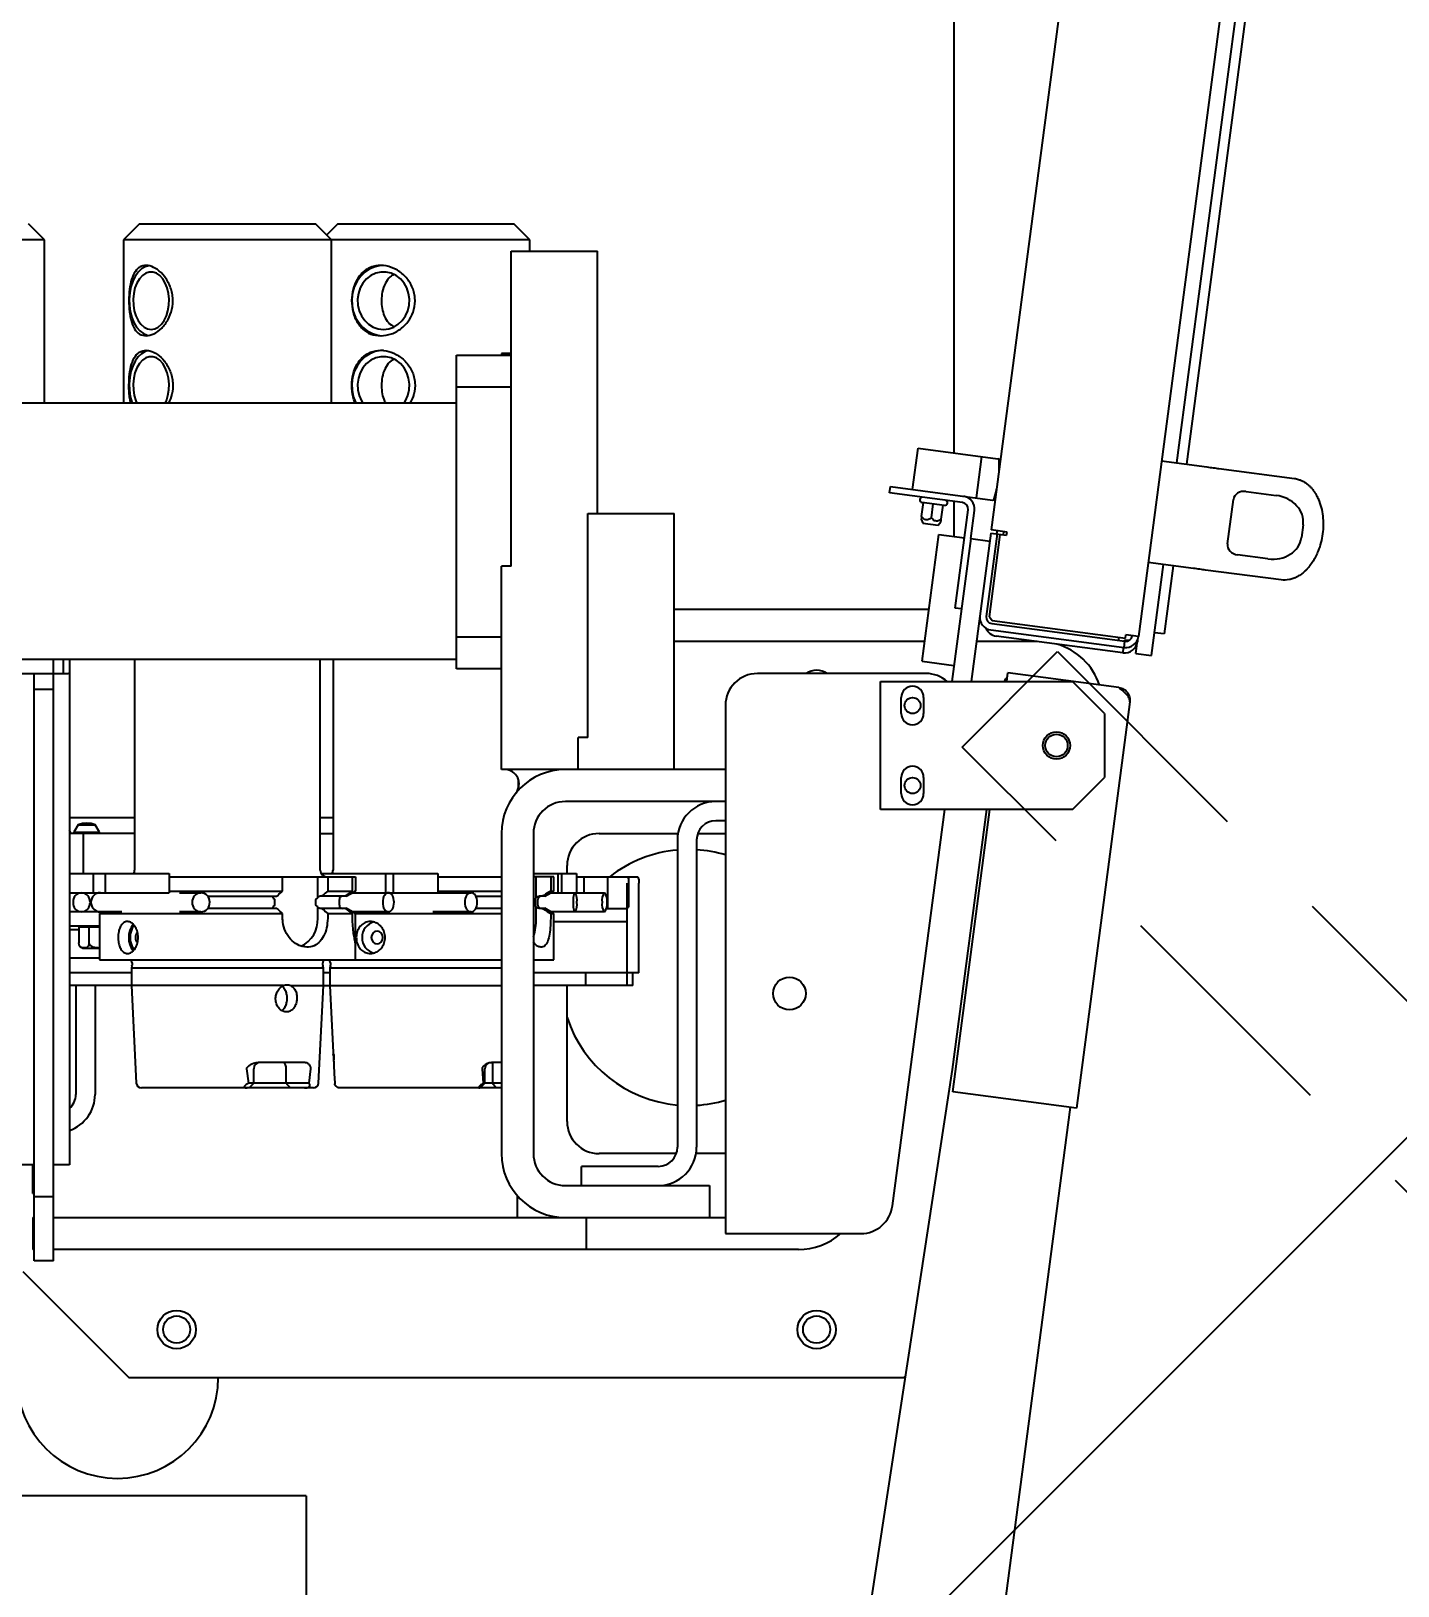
# Model space of a CAD drawing. Header units: inches. Extents: x -347369 to -260369, y 119522 to 149869.
# Drawn here: x -324684.1 to -324257, y 137089.1 to 137574.9 of the extents above; entities that cross this region are included whole.
import ezdxf

# ---------------------------------------------------------------- set-up
doc = ezdxf.new("R2010")
doc.units = ezdxf.units.IN
doc.header["$LTSCALE"] = 300
doc.linetypes.add('NASCOSTA', pattern=[0.375, 0.25, -0.125])
doc.layers.add('MACCHINA', color=40, linetype='Continuous')
doc.layers.add('QUOTE', color=7, linetype='Continuous')
doc.styles.get("Standard").update_dxf_attribs({"font": 'romans.shx'})
doc.dimstyles.new('sc1a100', dxfattribs={"dimscale": 100, "dimtxt": 3, "dimasz": 3, "dimexe": 0, "dimexo": 0, "dimgap": 1, "dimtad": 1, "dimzin": 12, "dimdsep": 46, "dimtxsty": 'Standard', "dimblk": 'CLOSEDBLANK', "dimcen": 1, "dimclrd": 253, "dimclre": 253, "dimclrt": 2, "dimadec": 0, "dimazin": 3, "dimtfac": 1, "dimtmove": 0, "dimatfit": 1, "dimldrblk": 'CLOSEDBLANK', "dimfxl": 1, "dimtolj": 1, "dimtzin": 0, "dimarcsym": 0})

# ---------------------------------------------------------------- blocks, each defined once
blk = doc.blocks.new('A$C7D8F5F26')
at = {"layer": 'MACCHINA', "color": 254, "linetype": 'NASCOSTA'}
blk.add_lwpolyline([(-29.47, 0.47), (0.35, -29.34), (745.64, 715.95), (715.83, 745.76)], close=True, dxfattribs=at)
blk = doc.blocks.new('_ClosedBlank')
at = {"color": 0, "linetype": 'ByBlock', "lineweight": -2}
for p, q in [((-1, 0.1667), (0, 0)), ((-1, 0.1667), (-1, -0.1667)), ((0, 0), (-1, -0.1667))]:
    blk.add_line(p, q, dxfattribs=at)
blk = doc.blocks.new('*D28')
at = {"layer": 'Defpoints', "color": 0, "transparency": 16777216}
for p in [(-322483.62, 140399.66), (-321493.68, 139989.61), (-324251.39, 137231.89), (-323921.75, 136508.74), (-322483.62, 136499.66)]:
    blk.add_point(p, dxfattribs=at)
at = {"layer": 'QUOTE', "color": 253, "lineweight": -2, "transparency": 16777216}
for p, q in [((-324251.39, 137231.89), (-324517.44, 136965.84)), ((-322483.62, 136499.66), (-322483.62, 136123.4))]:
    blk.add_line(p, q, dxfattribs=at)
blk.add_arc((-322483.62, 138999.66), 2876.26, 230.97879, 264.02121, dxfattribs=at)
at = {"layer": 'QUOTE', "color": 253, "lineweight": -2, "transparency": 16777216, "xscale": 300, "yscale": 300, "zscale": 300}
for p, rotation in [((-324517.44, 136965.84), 137.9893954922992), ((-322483.62, 136123.4), 357.0106045077002)]:
    blk.add_blockref('_ClosedBlank', p, dxfattribs=dict(at, rotation=rotation))
at = {"layer": 'QUOTE', "color": 2, "transparency": 16777216, "insert": (-323488.65, 136573.31), "char_height": 300, "attachment_point": 5, "rotation": 337.5}
blk.add_mtext('\\A1;45°', dxfattribs=at)
blk = doc.blocks.new('A$C27be3406')
at = {"layer": 'MACCHINA'}
for p, q in [((1040.18, -1272.08), (999.55, -1580.65)), ((1090.08, -1276.12), (1045.6, -1613.94)), ((1057.62, -1559.72), (1094.68, -1278.18)), ((1096.68, -1285.98), (1060.59, -1560.11)), ((988, -1556.61), (988, -1378.28)), ((703.73, -1490), (698.73, -1485)), ((733.35, -1485), (728.35, -1490)), ((733.35, -1485), (788.35, -1485)), ((793.35, -1490), (788.35, -1485)), ((795.37, -1485), (791.86, -1488.51)), ((795.37, -1485), (850.37, -1485)), ((855.37, -1490), (850.37, -1485)), ((703.73, -1490), (638.73, -1490)), ((703.73, -1541), (703.73, -1490)), ((728.35, -1490), (728.35, -1541)), ((855.37, -1490), (728.35, -1490)), ((793.35, -1541), (793.35, -1490)), ((855.37, -1493.5), (855.37, -1490)), ((849.5, -1493.5), (876.5, -1493.5)), ((849.5, -1592), (849.5, -1493.5)), ((876.5, -1575.5), (876.5, -1493.5)), ((849.5, -1525.5), (846.5, -1525.5)), ((846.5, -1525.5), (846.5, -1526)), ((832.5, -1526), (849.5, -1526)), ((832.5, -1624), (832.5, -1526)), ((849.5, -1536), (832.5, -1536)), ((832.5, -1541), (532.5, -1541)), ((975, -1568.01), (976.7, -1555.12)), ((976.7, -1555.12), (1001.65, -1558.4)), ((994.93, -1570.63), (996.62, -1557.74)), ((1052.82, -1559.09), (1066.92, -1560.94)), ((1070.74, -1561.45), (1094.32, -1564.55)), ((967.8, -1569.08), (968.06, -1567.09)), ((990.6, -1572.08), (967.8, -1569.08)), ((968.06, -1567.09), (999.95, -1571.29)), ((1079.2, -1568.61), (1088.65, -1569.86)), ((977.82, -1576.45), (978.4, -1572.09)), ((985.02, -1572.96), (977.92, -1572.02)), ((980.9, -1576.85), (981.47, -1572.49)), ((983.97, -1577.26), (984.54, -1572.89)), ((988, -1582.66), (988, -1571.74)), ((1073.43, -1585), (1075.26, -1571.12)), ((873.5, -1575.5), (900.5, -1575.5)), ((873.5, -1645.5), (873.5, -1575.5)), ((900.5, -1655.5), (900.5, -1575.5)), ((977.71, -1577.27), (978.23, -1578.52)), ((978.23, -1578.52), (983.04, -1579.15)), ((983.04, -1579.15), (983.86, -1578.08)), ((988.28, -1605.06), (992.32, -1574.32)), ((993.15, -1583.33), (994.31, -1574.58)), ((978.01, -1621.69), (983.23, -1582.03)), ((983.23, -1582.03), (991.17, -1583.07)), ((993.15, -1583.33), (987.27, -1628)), ((993.15, -1583.33), (999.1, -1584.12)), ((999.42, -1581.64), (993.32, -1628)), ((1001.41, -1581.9), (998.01, -1607.68)), ((999, -1607.81), (1002.4, -1582.03)), ((999.42, -1581.64), (1004.38, -1582.29)), ((1004.51, -1581.3), (999.55, -1580.65)), ((1001.39, -1580.89), (1001.26, -1581.88)), ((1003.39, -1582.16), (1003.52, -1581.17)), ((1004.38, -1582.29), (1004.51, -1581.3)), ((1097.06, -1579.03), (1096.53, -1583)), ((1086.04, -1589.69), (1076.59, -1588.44)), ((846.5, -1655.5), (846.5, -1592)), ((849.5, -1592), (846.5, -1592)), ((1062.74, -1592.67), (1048.65, -1590.82)), ((1049.7, -1619.88), (1053.44, -1591.45)), ((1056.41, -1591.84), (1053.61, -1613.15)), ((1090.14, -1596.28), (1066.56, -1593.17)), ((980.14, -1605.5), (900.5, -1605.5)), ((990.25, -1605.32), (988.28, -1605.06)), ((999, -1607.81), (999.86, -1608.93)), ((999.47, -1611.9), (1041.11, -1617.38)), ((999.73, -1609.92), (1041.37, -1615.4)), ((999.86, -1608.93), (1041.5, -1614.41)), ((1053.61, -1613.15), (1050.63, -1612.76)), ((832.5, -1614), (846.5, -1614)), ((978.83, -1615.5), (900.5, -1615.5)), ((1013.97, -1615.5), (994.96, -1615.5)), ((1040.75, -1619.03), (1001.09, -1613.81)), ((1039.39, -1615.14), (1039.52, -1614.15)), ((1040.75, -1619.03), (1040.97, -1617.37)), ((1041.11, -1617.38), (1041.37, -1615.4)), ((1041.23, -1615.38), (1041.27, -1615.06)), ((1042.5, -1615.22), (1041.27, -1615.06)), ((1041.5, -1614.41), (1041.64, -1613.42)), ((1045.6, -1613.94), (1041.64, -1613.42)), ((1044.74, -1619.22), (1045.17, -1615.99)), ((1045.24, -1615.58), (1045.02, -1615.55)), ((1045.32, -1614.97), (1045.24, -1615.58)), ((532.5, -1621), (832.5, -1621)), ((706.5, -1809), (706.5, -1621)), ((709.5, -1621), (709.5, -1625.5)), ((711.5, -1621), (711.5, -1779)), ((731.85, -1621), (731.85, -1687)), ((789.85, -1687), (789.85, -1621)), ((793.87, -1621), (793.87, -1687)), ((978.01, -1621.69), (987.93, -1622.99)), ((1044.74, -1619.22), (1049.7, -1619.88)), ((531.87, -1625.5), (711.13, -1625.5)), ((700.5, -1809), (700.5, -1625.5)), ((711.5, -1625.56), (711.13, -1625.5)), ((846.5, -1624), (832.5, -1624)), ((979.22, -1625.5), (926.5, -1625.5)), ((1004.43, -1628), (1004.78, -1625.33)), ((1039.48, -1629.89), (1004.78, -1625.33)), ((706.5, -1630.5), (700.5, -1630.5)), ((964.95, -1628), (1024.95, -1628)), ((964.95, -1668), (964.95, -1628)), ((1034.95, -1638), (1024.95, -1628)), ((916.5, -1635.5), (916.5, -1800.5)), ((971.45, -1638), (971.45, -1633)), ((978.45, -1633), (978.45, -1638)), ((1042.92, -1634.38), (1026.22, -1761.29)), ((1034.95, -1638), (1034.95, -1658)), ((870.5, -1655.5), (870.5, -1645.5)), ((873.5, -1645.5), (870.5, -1645.5)), ((916.5, -1655.5), (846.5, -1655.5)), ((851.87, -1661.15), (851.87, -1658.87)), ((971.45, -1663), (971.45, -1658)), ((978.45, -1658), (978.45, -1663)), ((1024.95, -1668), (1034.95, -1658)), ((916.5, -1665.5), (866.5, -1665.5)), ((711.5, -1670.5), (731.85, -1670.5)), ((789.85, -1670.5), (793.87, -1670.5)), ((1024.95, -1668), (964.95, -1668)), ((968.73, -1791.81), (985.03, -1668)), ((987.45, -1749.29), (998.15, -1668)), ((987.55, -1756.2), (999.16, -1668)), ((711.85, -1675.05), (711.5, -1674.44)), ((711.5, -1675.05), (711.85, -1675.05)), ((731.85, -1675.5), (711.5, -1675.5)), ((711.85, -1675.5), (711.85, -1675.05)), ((714.21, -1672.76), (712.89, -1675.05)), ((712.89, -1675.05), (712.89, -1675.5)), ((712.89, -1675.05), (720.89, -1675.05)), ((714.21, -1672.76), (719.57, -1672.76)), ((715.91, -1688), (715.91, -1675.5)), ((720.89, -1675.05), (719.57, -1672.76)), ((720.89, -1675.5), (720.89, -1675.05)), ((789.85, -1675.5), (793.87, -1675.5)), ((846.5, -1675.5), (846.5, -1775.5)), ((856.5, -1675.5), (856.5, -1775.5)), ((877, -1675.5), (901.67, -1675.5)), ((907.84, -1675.5), (916.5, -1675.5)), ((916.5, -1671.5), (913.5, -1671.5)), ((901.5, -1677.5), (901.5, -1773.5)), ((907.5, -1677.5), (907.5, -1773.5)), ((867, -1688), (867, -1685.5)), ((711.5, -1688), (742.65, -1688)), ((718.93, -1688), (718.93, -1694)), ((722.71, -1694), (722.71, -1688)), ((742.65, -1688), (742.65, -1694)), ((742.65, -1689), (800.85, -1689)), ((778.11, -1693.48), (778.11, -1689)), ((789.09, -1695.57), (789.09, -1689)), ((790.12, -1688), (826.64, -1688)), ((792.19, -1689), (792.19, -1693.48)), ((799.86, -1689), (799.86, -1693.48)), ((800.85, -1689), (800.85, -1693.48)), ((810.22, -1688), (810.22, -1694)), ((812.76, -1694), (812.76, -1688)), ((826.64, -1688), (826.64, -1694)), ((826.64, -1689), (846.5, -1689)), ((856.5, -1688), (870, -1688)), ((862.87, -1689), (856.5, -1689)), ((857.4, -1695.57), (857.4, -1689)), ((861.89, -1689), (861.89, -1693.48)), ((862.87, -1693.48), (862.87, -1689)), ((864.14, -1688), (864.14, -1694)), ((865.33, -1694), (865.33, -1688)), ((870, -1688), (870, -1694)), ((870, -1689), (888.89, -1689)), ((872.33, -1694), (872.33, -1689)), ((879.69, -1689), (879.69, -1699)), ((886.16, -1689.5), (885.68, -1689)), ((886.16, -1689.5), (886.16, -1698.5)), ((711.5, -1694), (742.65, -1694)), ((742.65, -1693.48), (778.11, -1693.48)), ((745.93, -1694), (752.59, -1694)), ((754.74, -1695.12), (776.29, -1695.12)), ((798, -1695.12), (789.62, -1695.12)), ((792.19, -1693.48), (799.86, -1693.48)), ((799.86, -1693.48), (797.53, -1695.12)), ((798, -1695.12), (800.85, -1693.48)), ((799.95, -1694), (836.99, -1694)), ((826.64, -1693.48), (846.5, -1693.48)), ((838.53, -1695.12), (846.5, -1695.12)), ((860.02, -1695.12), (858.18, -1695.12)), ((860.02, -1695.12), (862.87, -1693.48)), ((861.89, -1693.48), (862.87, -1693.48)), ((861.97, -1694), (878.72, -1694)), ((885.68, -1691), (885.68, -1723)), ((889.49, -1719), (889.49, -1691)), ((727.86, -1700), (711.5, -1700)), ((712.6, -1697), (712.6, -1696.99)), ((717.91, -1697), (717.91, -1696.99)), ((718.23, -1696.99), (718.23, -1697)), ((721.75, -1700), (720.85, -1700.52)), ((752.59, -1700), (745.93, -1700)), ((749.84, -1697), (749.84, -1696.99)), ((754.74, -1698.87), (776.29, -1698.87)), ((755.34, -1697), (755.34, -1696.99)), ((775.55, -1696.12), (775.55, -1697.88)), ((788.54, -1697.88), (788.54, -1696.12)), ((789.09, -1702), (789.09, -1698.43)), ((789.62, -1698.87), (798, -1698.87)), ((795.85, -1697.88), (795.85, -1696.12)), ((797.53, -1698.87), (799.86, -1700.52)), ((800.85, -1700.52), (798, -1698.87)), ((811.17, -1700), (799.95, -1700)), ((809.38, -1697), (809.38, -1696.99)), ((812.94, -1697), (812.94, -1696.99)), ((836.99, -1700), (825.1, -1700)), ((835.04, -1697), (835.04, -1696.99)), ((838.53, -1698.87), (846.5, -1698.87)), ((838.95, -1697), (838.95, -1696.99)), ((857.1, -1697.88), (857.1, -1696.12)), ((857.4, -1702), (857.4, -1698.43)), ((857.87, -1697.88), (857.87, -1696.12)), ((858.18, -1698.87), (860.02, -1698.87)), ((862.87, -1700.52), (860.02, -1698.87)), ((878.72, -1700), (861.97, -1700)), ((868.95, -1697), (868.95, -1696.99)), ((870.06, -1697), (870.06, -1696.99)), ((877.95, -1697), (877.95, -1696.99)), ((885.68, -1699), (879.3, -1699)), ((879.5, -1697), (879.5, -1696.99)), ((885.68, -1699), (886.16, -1698.5)), ((711.5, -1704.3), (720.85, -1704.3)), ((714.45, -1704.7), (714.45, -1709.63)), ((714.45, -1704.7), (720.85, -1704.7)), ((715.96, -1704.3), (715.96, -1704.7)), ((717.55, -1704.7), (717.55, -1709.63)), ((720.85, -1700.52), (720.85, -1715)), ((720.85, -1700.52), (778.11, -1700.52)), ((778.11, -1702), (778.11, -1700.52)), ((792.19, -1700.52), (792.19, -1702)), ((792.19, -1700.52), (799.86, -1700.52)), ((799.86, -1700.52), (799.86, -1702)), ((800.85, -1715), (800.85, -1700.52)), ((800.85, -1700.52), (846.5, -1700.52)), ((861.89, -1700.52), (861.89, -1702)), ((861.89, -1700.52), (862.87, -1700.52)), ((862.87, -1715), (862.87, -1700.52)), ((862.87, -1703), (885.68, -1703)), ((711.5, -1705.5), (714.45, -1705.5)), ((720.85, -1714.5), (711.5, -1714.5)), ((715.09, -1711.08), (715.12, -1711.1)), ((715.92, -1711.3), (720.85, -1711.3)), ((730.84, -1719), (711.5, -1719)), ((720.85, -1715), (846.5, -1715)), ((731.01, -1716.88), (730.84, -1717.5)), ((730.84, -1717.5), (730.84, -1723)), ((730.84, -1717.5), (790.86, -1717.5)), ((731.04, -1715.9), (731.04, -1716.62)), ((790.66, -1716.62), (790.66, -1715.9)), ((790.86, -1717.5), (790.69, -1716.88)), ((790.86, -1723), (790.86, -1717.5)), ((792.86, -1719), (790.86, -1719)), ((793.03, -1716.88), (792.86, -1717.5)), ((792.86, -1717.5), (792.86, -1723)), ((792.86, -1717.5), (846.5, -1717.5)), ((793.06, -1715.9), (793.06, -1716.62)), ((856.5, -1715), (862.87, -1715)), ((889.49, -1719), (856.5, -1719)), ((872.89, -1723), (872.89, -1719)), ((887.59, -1723), (887.59, -1719)), ((778.41, -1723), (711.5, -1723)), ((713.5, -1723), (713.5, -1757)), ((719.5, -1723), (719.5, -1757)), ((730.84, -1723), (732.37, -1753.48)), ((780.66, -1723), (846.5, -1723)), ((789.33, -1753.48), (790.86, -1723)), ((792.86, -1723), (793.91, -1743.92)), ((887.59, -1723), (856.5, -1723)), ((867, -1765.5), (867, -1723)), ((767.55, -1753.48), (766.95, -1749)), ((769.11, -1753.5), (769.11, -1749)), ((785.15, -1747), (770.52, -1747)), ((779.22, -1753.5), (779.22, -1749)), ((786.84, -1749), (786.34, -1753.48)), ((794.06, -1745), (794.06, -1746.37)), ((840.91, -1753.48), (840.53, -1749)), ((841.35, -1753.5), (841.35, -1749)), ((846.5, -1747), (843.35, -1747)), ((843.83, -1753.5), (843.83, -1749)), ((767.55, -1753.48), (767.55, -1753.5)), ((767.61, -1755), (769.11, -1753.5)), ((786.2, -1753.5), (767.69, -1753.5)), ((786.34, -1753.5), (786.34, -1753.48)), ((794.24, -1750.49), (794.39, -1753.48)), ((839.85, -1755), (841.35, -1753.5)), ((840.91, -1753.48), (840.91, -1753.5)), ((846.5, -1753.5), (840.99, -1753.5)), ((939.78, -2060.82), (987.45, -1749.29)), ((787.73, -1755), (733.97, -1755)), ((766.75, -1754.99), (766.99, -1755)), ((785, -1755), (785.29, -1754.99)), ((795.99, -1755), (795.8, -1754.99)), ((846.5, -1755), (795.99, -1755)), ((839.64, -1754.99), (839.75, -1755)), ((1026.22, -1761.29), (987.55, -1756.2)), ((1024.23, -1761.03), (921.12, -2544.27)), ((901.16, -1775.5), (877, -1775.5)), ((916.5, -1775.5), (907.33, -1775.5)), ((700.5, -1779), (542.5, -1779)), ((700, -1788), (700, -1779)), ((711.5, -1779), (706.5, -1779)), ((895.5, -1779.5), (871.5, -1779.5)), ((871.5, -1785.5), (871.5, -1779.5)), ((866.5, -1785.5), (911.5, -1785.5)), ((911.5, -1785.5), (911.5, -1795.5)), ((700, -1788), (700.5, -1788)), ((706.5, -1789), (700.5, -1789)), ((851.5, -1795.5), (851.5, -1788.73)), ((700, -1795.5), (700, -1805.5)), ((700, -1795.5), (700.5, -1795.5)), ((706.5, -1795.5), (916.5, -1795.5)), ((873.07, -1805.5), (873.07, -1795.5)), ((916.5, -1800.5), (958.81, -1800.5)), ((700.5, -1805.5), (700, -1805.5)), ((939.3, -1805.5), (706.5, -1805.5)), ((706.5, -1809), (700.5, -1809)), ((696.89, -1812.39), (730, -1845.5)), ((730, -1845.5), (972.73, -1845.5)), ((972.81, -1844.97), (972.28, -1845.5)), ((785.5, -1882.5), (272.51, -1882.5)), ((785.5, -1882.5), (785.5, -1918.5))]:
    blk.add_line(p, q, dxfattribs=at)
at = {"layer": 'MACCHINA', "flags": 128}
for points in [[(736.19, -1498.08), (735.18, -1498.4), (734.03, -1499.09), (732.97, -1500.1), (732.05, -1501.4), (731.28, -1502.94), (730.7, -1504.68), (730.32, -1506.55), (730.15, -1508.51), (730.21, -1510.48), (730.48, -1512.4), (730.96, -1514.21), (731.64, -1515.86), (732.49, -1517.28), (733.49, -1518.44), (734.59, -1519.3), (735.78, -1519.82), (736.06, -1519.9)], [(737, -1518), (738.13, -1517.82), (739.22, -1517.27), (740.21, -1516.39), (741.07, -1515.2), (741.77, -1513.76), (742.27, -1512.13), (742.55, -1510.36), (742.61, -1508.54), (742.44, -1506.74), (742.04, -1505.04), (741.44, -1503.49), (740.66, -1502.17), (739.73, -1501.13), (738.68, -1500.41), (737.57, -1500.05), (736.44, -1500.05), (735.32, -1500.41), (734.28, -1501.13), (733.35, -1502.17), (732.57, -1503.49), (731.97, -1505.04), (731.57, -1506.74), (731.4, -1508.54), (731.46, -1510.36), (731.74, -1512.13), (732.24, -1513.76), (732.94, -1515.2), (733.8, -1516.39), (734.79, -1517.27), (735.87, -1517.82), (737, -1518)], [(809.63, -1498), (808.74, -1498.04), (807, -1498.4), (805.33, -1499.09), (803.81, -1500.1), (802.47, -1501.4), (801.36, -1502.94), (800.52, -1504.68), (799.97, -1506.55), (799.73, -1508.51), (799.81, -1510.48), (800.21, -1512.4), (800.91, -1514.21), (801.88, -1515.86), (803.11, -1517.28), (804.55, -1518.44), (806.15, -1519.3), (807.86, -1519.82), (809.1, -1519.98)], [(809.63, -1518), (811.27, -1517.82), (812.83, -1517.27), (814.27, -1516.39), (815.51, -1515.2), (816.51, -1513.76), (817.24, -1512.13), (817.65, -1510.36), (817.73, -1508.54), (817.48, -1506.74), (816.91, -1505.04), (816.05, -1503.49), (814.91, -1502.17), (813.57, -1501.13), (812.06, -1500.41), (810.45, -1500.05), (808.81, -1500.05), (807.21, -1500.41), (805.7, -1501.13), (804.35, -1502.17), (803.22, -1503.49), (802.35, -1505.04), (801.78, -1506.74), (801.53, -1508.54), (801.62, -1510.36), (802.03, -1512.13), (802.75, -1513.76), (803.76, -1515.2), (805, -1516.39), (806.44, -1517.27), (808, -1517.82), (809.63, -1518)], [(736.19, -1524.58), (735.18, -1524.9), (734.03, -1525.59), (732.97, -1526.6), (732.05, -1527.9), (731.28, -1529.44), (730.7, -1531.18), (730.32, -1533.05), (730.15, -1535.01), (730.21, -1536.98), (730.48, -1538.9), (730.96, -1540.71), (731.06, -1541)], [(809.63, -1524.5), (808.74, -1524.54), (807, -1524.9), (805.33, -1525.59), (803.81, -1526.6), (802.47, -1527.9), (801.36, -1529.44), (800.52, -1531.18), (799.97, -1533.05), (799.73, -1535.01), (799.81, -1536.98), (800.21, -1538.9), (800.91, -1540.71), (801.05, -1541)], [(741.45, -1541), (741.77, -1540.26), (742.27, -1538.63), (742.55, -1536.86), (742.61, -1535.04), (742.44, -1533.24), (742.04, -1531.54), (741.44, -1529.99), (740.66, -1528.67), (739.73, -1527.63), (738.68, -1526.91), (737.57, -1526.55), (736.44, -1526.55), (735.32, -1526.91), (734.28, -1527.63), (733.35, -1528.67), (732.57, -1529.99), (731.97, -1531.54), (731.57, -1533.24), (731.4, -1535.04), (731.46, -1536.86), (731.74, -1538.63), (732.24, -1540.26), (732.56, -1541)], [(816.05, -1541), (816.51, -1540.26), (817.24, -1538.63), (817.65, -1536.86), (817.73, -1535.04), (817.48, -1533.24), (816.91, -1531.54), (816.05, -1529.99), (814.91, -1528.67), (813.57, -1527.63), (812.06, -1526.91), (810.45, -1526.55), (808.81, -1526.55), (807.21, -1526.91), (805.7, -1527.63), (804.35, -1528.67), (803.22, -1529.99), (802.35, -1531.54), (801.78, -1533.24), (801.53, -1535.04), (801.62, -1536.86), (802.03, -1538.63), (802.75, -1540.26), (803.21, -1541)], [(811.16, -1694), (810.81, -1694.06), (810.48, -1694.23), (810.17, -1694.5), (809.9, -1694.88), (809.68, -1695.33), (809.52, -1695.85), (809.42, -1696.41), (809.38, -1696.99)], [(812.94, -1696.99), (812.91, -1696.41), (812.81, -1695.85), (812.64, -1695.33), (812.42, -1694.88), (812.15, -1694.5), (811.85, -1694.23), (811.51, -1694.06), (811.17, -1694)], [(836.99, -1694), (836.61, -1694.06), (836.25, -1694.23), (835.91, -1694.5), (835.61, -1694.88), (835.37, -1695.33), (835.19, -1695.85), (835.08, -1696.41), (835.04, -1696.99)], [(838.95, -1696.99), (838.92, -1696.41), (838.81, -1695.85), (838.63, -1695.33), (838.38, -1694.88), (838.09, -1694.5), (837.75, -1694.23), (837.38, -1694.06), (837, -1694)], [(809.38, -1697), (809.42, -1697.59), (809.52, -1698.15), (809.68, -1698.67), (809.9, -1699.12), (810.17, -1699.5), (810.48, -1699.77), (810.81, -1699.94), (811.16, -1700)], [(811.17, -1700), (811.51, -1699.94), (811.85, -1699.77), (812.15, -1699.5), (812.42, -1699.12), (812.64, -1698.67), (812.81, -1698.15), (812.91, -1697.59), (812.94, -1697)], [(835.04, -1697), (835.08, -1697.59), (835.19, -1698.15), (835.37, -1698.67), (835.61, -1699.12), (835.91, -1699.5), (836.25, -1699.77), (836.61, -1699.94), (836.99, -1700)], [(837, -1700), (837.38, -1699.94), (837.75, -1699.77), (838.09, -1699.5), (838.38, -1699.12), (838.63, -1698.67), (838.81, -1698.15), (838.92, -1697.59), (838.95, -1697)], [(807.64, -1710), (808.33, -1709.85), (808.91, -1709.42), (809.3, -1708.77), (809.44, -1708), (809.3, -1707.23), (808.91, -1706.58), (808.33, -1706.15), (807.64, -1706), (806.95, -1706.15), (806.36, -1706.58), (805.97, -1707.23), (805.83, -1708), (805.97, -1708.77), (806.36, -1709.42), (806.95, -1709.85), (807.64, -1710)]]:
    blk.add_lwpolyline(points, dxfattribs=at)
at = {"layer": 'MACCHINA'}
for centre, radius in [((975, -1635.5), 2.5), ((1019.95, -1648), 4.25), ((1019.95, -1648), 3.5), ((975, -1660.5), 2.5), ((936.5, -1725.5), 5.1), ((745, -1830.5), 6), ((745, -1830.5), 4.25), ((945, -1830.5), 6), ((945, -1830.5), 4.25)]:
    blk.add_circle(centre, radius, dxfattribs=at)
for centre, radius, start, end in [((1001.58, -1558.9), 0.5, 0.7132, 82.5), ((959.59, -1559.42), 42.5, 356.5608, 0.7132), ((959.59, -1559.42), 42.5, 344.2868, 348.4392), ((978.03, -1571.23), 0.8, 82.5, 262.5), ((985.12, -1572.16), 0.8, 262.5, 82.5), ((990.34, -1574.06), 2, 352.5, 82.5), ((990.34, -1574.06), 4, 352.5, 82.5), ((1000.02, -1570.8), 0.5, 262.5, 344.2868), ((999.99, -1607.94), 4, 172.5, 262.5), ((999.99, -1607.94), 2, 172.5, 262.5), ((1001.62, -1609.84), 4, 202.2417, 262.5), ((1014.47, -1635.5), 20, 18.6729, 73.6649), ((1041.27, -1615.06), 4, 262.5, 352.5), ((1041.64, -1613.42), 4, 262.5, 352.5), ((1041.64, -1613.42), 2, 262.5, 352.5), ((926.5, -1635.5), 10, 90, 180), ((945, -1630.5), 6, 56.4427, 123.5573), ((979.22, -1635.5), 10, 48.5904, 90), ((1007.23, -1629.68), 4, 131.0904, 155.1138), ((974.95, -1633), 3.5, 0, 180), ((974.95, -1638), 3.5, 180, 0), ((866.5, -1675.5), 20, 90, 180), ((847.5, -1660.01), 4.51, 320.8154, 90), ((974.95, -1658), 3.5, 0, 180), ((866.5, -1675.5), 10, 90, 180), ((913.5, -1677.5), 12, 90, 180), ((974.95, -1663), 3.5, 180, 0), ((716.89, -1680.3), 8, 70.4249, 109.5751), ((877, -1685.5), 10, 90, 180), ((913.5, -1677.5), 6, 90, 180), ((905, -1720.5), 40, 95.0198, 128.0475), ((905, -1720.5), 40, 73.2917, 86.4167), ((729.85, -1687), 2, 330, 0), ((791.85, -1687), 2, 180, 270), ((791.87, -1687), 2, 330, 0), ((715.44, -1696.83), 2.84, 93.7364, 183.3029), ((715.08, -1696.83), 2.84, 356.6971, 86.2636), ((721.22, -1696.99), 3, 90, 180), ((752.72, -1696.88), 2.88, 92.6014, 182.3842), ((752.46, -1696.88), 2.88, 357.6158, 87.3986), ((796.85, -1696.12), 1, 90, 180), ((858.87, -1696.12), 1, 90, 180), ((873.39, -1696.27), 4.5, 149.6998, 189.2368), ((865.62, -1696.27), 4.5, 350.7632, 30.3002), ((881.42, -1696.3), 3.54, 139.6093, 191.3691), ((876.03, -1696.3), 3.54, 348.6309, 40.3907), ((715.44, -1697.17), 2.84, 176.6971, 266.2636), ((715.08, -1697.17), 2.84, 273.7364, 3.3029), ((721.22, -1697), 3, 180, 270), ((752.72, -1697.12), 2.88, 177.6158, 267.3986), ((752.46, -1697.12), 2.88, 272.6014, 2.3842), ((796.85, -1697.88), 1, 180, 270), ((858.87, -1697.88), 1, 180, 270), ((873.39, -1697.73), 4.5, 170.7632, 210.3002), ((865.62, -1697.73), 4.5, 329.6998, 9.2368), ((881.42, -1697.7), 3.54, 168.6309, 220.3907), ((876.03, -1697.7), 3.54, 319.6093, 11.3691), ((736.76, -1708), 6.76, 142.3517, 217.6733), ((736.81, -1708), 6.39, 143.6465, 216.2761), ((780.17, -1702.56), 8.93, 294.3725, 3.5999), ((808.02, -1708), 5.1, 105.7286, 254.4185), ((840.43, -1702.29), 16.97, 341.1861, 0.9661), ((734.73, -1708), 2.62, 140.1829, 219.8937), ((715.92, -1709.63), 1.67, 255.9208, 270), ((730.04, -1715.9), 1, 0, 64.1581), ((730.04, -1716.62), 1, 345, 0), ((791.66, -1715.9), 1, 115.8419, 180), ((791.66, -1716.62), 1, 180, 195), ((792.06, -1715.9), 1, 0, 64.1581), ((792.06, -1716.62), 1, 345, 0), ((905, -1720.5), 40, 198.1949, 264.9802), ((771.11, -1749), 2, 90, 180), ((792.06, -1745), 2, 0, 18.2687), ((843.35, -1749), 2, 90, 180), ((733.97, -1753.4), 1.6, 182.8681, 270), ((787.73, -1753.4), 1.6, 270, 357.1319), ((795.99, -1753.4), 1.6, 182.8681, 190.4653), ((707.5, -1757), 12, 289.4712, 0), ((707.5, -1757), 6, 311.8103, 0), ((905, -1720.5), 40, 273.5833, 286.7083), ((877, -1765.5), 10, 180, 270), ((866.5, -1775.5), 20, 180, 270), ((866.5, -1775.5), 10, 180, 270), ((895.5, -1773.5), 12, 270, 0), ((895.5, -1773.5), 6, 270, 0), ((958.81, -1790.5), 10, 270, 352.5), ((939.3, -1785.5), 20, 270, 311.4096), ((726.5, -1845.5), 31.5, 180, 0)]:
    blk.add_arc(centre, radius, start, end, dxfattribs=at)
for centre, major_axis, ratio, start_param, end_param in [((1078.8, -1571.59), (3.54, -0.47), 0.8391, 1.570796, 3.141593), ((1087.6, -1577.79), (9.45, -1.24), 0.8391, 0, 1.570796), ((1087.08, -1581.75), (9.45, -1.24), 0.8391, 4.712389, 6.283185), ((1076.98, -1585.47), (3.54, -0.47), 0.8391, 3.141593, 4.712389), ((765.23, -1757.38), (3.51, 3.51), 0.471343, 0.44046, 0.487082), ((771.93, -1759.66), (-21.81, 23.69), 0.296023, 4.637139, 4.699776), ((783.83, -1757.38), (3.48, 3.48), 0.491889, 0.410516, 0.457138), ((837.47, -1757.38), (3.79, 3.79), 0.219487, 0.21606, 0.262683), ((829.02, -1759.66), (-16.71, 22.72), 0.557641, 4.513882, 4.576519)]:
    blk.add_ellipse(centre, major_axis=major_axis, ratio=ratio, start_param=start_param, end_param=end_param, dxfattribs=at)
for points, knots in [([(735.44, -1520), (734.72, -1519.89), (733.29, -1519.66), (731.73, -1517.88), (730.85, -1515.66), (730.4, -1513.49), (730.11, -1511.14), (730.03, -1508.04), (730.34, -1504.53), (731.08, -1501.5), (732.15, -1499.58), (733.32, -1498.56), (734.66, -1497.95), (736.59, -1497.96), (739.02, -1499.13), (741.32, -1501.33), (742.8, -1503.9), (743.54, -1506.27), (743.9, -1508.7), (743.66, -1511.74), (742.39, -1515.04), (740.36, -1517.74), (737.86, -1519.63), (736.24, -1519.88), (735.44, -1520)], [0, 0, 0, 0, 0.0516291, 0.1031949, 0.1564246, 0.1835044, 0.2114228, 0.2642927, 0.3146816, 0.3659234, 0.4199237, 0.4468727, 0.4746749, 0.5267763, 0.5773328, 0.6292595, 0.6836131, 0.7104096, 0.7380696, 0.7894394, 0.839799, 0.8924235, 0.9471643, 1, 1, 1, 1]), ([(808.77, -1520), (807.7, -1519.89), (805.58, -1519.66), (802.93, -1517.88), (801.28, -1515.66), (800.36, -1513.49), (799.75, -1511.14), (799.57, -1508.04), (800.24, -1504.53), (801.73, -1501.5), (803.66, -1499.58), (805.58, -1498.56), (807.65, -1497.95), (810.43, -1497.96), (813.68, -1499.13), (816.56, -1501.33), (818.34, -1503.9), (819.2, -1506.27), (819.63, -1508.7), (819.35, -1511.74), (817.85, -1515.04), (815.38, -1517.74), (812.18, -1519.63), (809.89, -1519.88), (808.77, -1520)], [0, 0, 0, 0, 0.0516291, 0.1031949, 0.1564246, 0.1835044, 0.2114228, 0.2642927, 0.3146816, 0.3659234, 0.4199237, 0.4468727, 0.4746749, 0.5267763, 0.5773328, 0.6292595, 0.6836131, 0.7104096, 0.7380696, 0.7894394, 0.839799, 0.8924235, 0.9471643, 1, 1, 1, 1]), ([(812.9, -1500.84), (812.48, -1501.06), (811.35, -1501.67), (810.09, -1503.52), (809.21, -1506.06), (808.94, -1508.87), (809.15, -1511.47), (809.84, -1513.89), (810.98, -1515.97), (812.29, -1516.79), (812.92, -1517.18)], [0, 0, 0, 0, 0.080479, 0.219323, 0.372615, 0.493505, 0.614549, 0.73468, 0.873173, 1, 1, 1, 1]), ([(730.64, -1541), (730.56, -1540.67), (730.36, -1539.78), (730.12, -1537.63), (730.03, -1534.55), (730.34, -1531.03), (731.08, -1528), (732.15, -1526.08), (733.32, -1525.06), (734.66, -1524.45), (736.59, -1524.46), (739.02, -1525.63), (741.32, -1527.83), (742.8, -1530.4), (743.54, -1532.77), (743.9, -1535.19), (743.72, -1538.13), (742.84, -1540.09), (742.44, -1541)], [0, 0, 0, 0, 0.025416, 0.067266, 0.146519, 0.222053, 0.298865, 0.379812, 0.420209, 0.461885, 0.539985, 0.61577, 0.693609, 0.775086, 0.815254, 0.856717, 0.933721, 1, 1, 1, 1]), ([(800.84, -1541), (800.68, -1540.67), (800.28, -1539.78), (799.76, -1537.63), (799.57, -1534.55), (800.24, -1531.03), (801.73, -1528), (803.66, -1526.08), (805.58, -1525.06), (807.65, -1524.45), (810.43, -1524.46), (813.68, -1525.63), (816.56, -1527.83), (818.34, -1530.4), (819.21, -1532.77), (819.62, -1535.19), (819.42, -1538.13), (818.38, -1540.09), (817.9, -1541)], [0, 0, 0, 0, 0.025416, 0.067266, 0.146519, 0.222053, 0.298865, 0.379812, 0.420209, 0.461885, 0.539985, 0.61577, 0.693609, 0.775086, 0.815254, 0.856717, 0.933721, 1, 1, 1, 1]), ([(812.91, -1527.34), (812.59, -1527.49), (811.56, -1527.98), (810.31, -1529.63), (809.33, -1532.05), (808.95, -1534.85), (809.08, -1537.49), (809.54, -1539.59), (810.08, -1540.62), (810.28, -1541)], [0, 0, 0, 0, 0.074781, 0.24845, 0.44215, 0.599831, 0.757901, 0.909353, 1, 1, 1, 1]), ([(1094.32, -1564.55), (1094.75, -1564.63), (1095.6, -1564.79), (1096.66, -1565.23), (1097.52, -1565.71), (1098.22, -1566.2), (1098.78, -1566.68), (1099.22, -1567.1), (1099.54, -1567.44), (1099.88, -1567.83), (1100.23, -1568.28), (1100.49, -1568.64), (1100.67, -1568.92), (1100.91, -1569.29), (1101.23, -1569.83), (1101.57, -1570.5), (1102.12, -1571.7), (1102.76, -1573.6), (1103.25, -1576.3), (1103.39, -1579.07), (1103.19, -1581.86), (1102.66, -1584.61), (1101.91, -1586.95), (1101.04, -1588.87), (1100.16, -1590.44), (1099.4, -1591.53), (1098.84, -1592.22), (1098.56, -1592.55), (1098.14, -1593.01), (1097.74, -1593.41), (1097.43, -1593.69), (1097.17, -1593.91), (1096.79, -1594.24), (1096.23, -1594.65), (1095.68, -1595), (1094.93, -1595.43), (1093.97, -1595.85), (1092.31, -1596.35), (1091.02, -1596.31), (1090.14, -1596.28)], [0, 0, 0, 0, 0.031202, 0.062655, 0.082037, 0.102848, 0.125226, 0.135435, 0.146722, 0.159169, 0.172868, 0.187917, 0.191098, 0.197255, 0.219081, 0.236152, 0.250331, 0.312857, 0.375192, 0.437727, 0.500174, 0.562589, 0.624868, 0.666035, 0.70663, 0.749407, 0.758562, 0.769058, 0.780797, 0.802979, 0.809097, 0.810983, 0.827369, 0.845246, 0.860969, 0.87474, 0.907643, 0.937176, 1, 1, 1, 1]), ([(1095.88, -1564.95), (1095.96, -1564.97), (1096.05, -1564.98), (1096.13, -1565.02), (1096.14, -1565.03)], [0, 0, 0, 0, 0.894526, 1, 1, 1, 1]), ([(977.82, -1576.45), (977.8, -1576.58), (977.76, -1576.89), (977.72, -1577.22), (977.72, -1577.25), (977.72, -1577.26)], [0, 0, 0, 0, 0.323419, 0.736513, 1, 1, 1, 1]), ([(980.9, -1576.85), (980.59, -1577.07), (980.11, -1577.4), (979.37, -1577.53), (978.75, -1577.36), (978.23, -1576.95), (977.94, -1576.6), (977.82, -1576.45)], [0, 0, 0, 0, 0.299549, 0.463922, 0.629169, 0.843203, 1, 1, 1, 1]), ([(983.97, -1577.26), (983.66, -1577.47), (983.19, -1577.8), (982.44, -1577.93), (981.82, -1577.76), (981.31, -1577.36), (981.02, -1577), (980.9, -1576.85)], [0, 0, 0, 0, 0.299549, 0.463922, 0.629169, 0.843203, 1, 1, 1, 1]), ([(983.86, -1578.07), (983.86, -1578.06), (983.87, -1578.03), (983.91, -1577.7), (983.95, -1577.39), (983.97, -1577.26)], [0, 0, 0, 0, 0.263487, 0.676581, 1, 1, 1, 1]), ([(1042.92, -1634.38), (1042.91, -1634.04), (1042.87, -1633.35), (1042.05, -1632.21), (1040.86, -1631.05), (1039.93, -1630.27), (1039.48, -1629.89)], [0, 0, 0, 0, 0.2546509, 0.5095426, 0.7644355, 1, 1, 1, 1]), ([(888.89, -1689), (888.96, -1689.02), (889.09, -1689.07), (889.28, -1689.41), (889.41, -1689.92), (889.48, -1690.48), (889.49, -1690.85), (889.49, -1691)], [0, 0, 0, 0, 0.214692, 0.429385, 0.644074, 0.858765, 1, 1, 1, 1]), ([(775.55, -1695.12), (775.47, -1695.14), (775.32, -1695.16), (775.14, -1695.33), (775.05, -1695.49), (775.01, -1695.57)], [0, 0, 0, 0, 0.356899, 0.713972, 1, 1, 1, 1]), ([(776.29, -1695.12), (776.39, -1695.03), (777, -1694.48), (777.61, -1693.93), (778.11, -1693.48)], [0, 0, 0, 0, 0.173243, 1, 1, 1, 1]), ([(789.09, -1695.57), (789.13, -1695.48), (789.23, -1695.3), (789.42, -1695.15), (789.55, -1695.13), (789.62, -1695.12)], [0, 0, 0, 0, 0.344926, 0.689526, 1, 1, 1, 1]), ([(792.19, -1693.48), (791.68, -1693.93), (791.07, -1694.48), (790.46, -1695.03), (790.36, -1695.12)], [0, 0, 0, 0, 0.8267575, 1, 1, 1, 1]), ([(800.85, -1693.48), (800.64, -1693.6), (799.67, -1694.16), (798.69, -1694.7), (797.92, -1695.12)], [0, 0, 0, 0, 0.215994, 1, 1, 1, 1]), ([(857.4, -1695.57), (857.47, -1695.48), (857.61, -1695.3), (857.89, -1695.15), (858.08, -1695.13), (858.18, -1695.12)], [0, 0, 0, 0, 0.344926, 0.689526, 1, 1, 1, 1]), ([(861.89, -1693.48), (861.16, -1693.93), (860.28, -1694.48), (859.4, -1695.03), (859.25, -1695.12)], [0, 0, 0, 0, 0.826757, 1, 1, 1, 1]), ([(775.01, -1695.57), (775.12, -1695.63), (775.28, -1695.71), (775.45, -1695.86), (775.52, -1695.97), (775.55, -1696.07), (775.55, -1696.11), (775.55, -1696.12)], [0, 0, 0, 0, 0.498774, 0.677622, 0.857953, 0.955002, 1, 1, 1, 1]), ([(775.55, -1697.88), (775.55, -1697.91), (775.54, -1697.98), (775.47, -1698.11), (775.3, -1698.28), (775.13, -1698.37), (775.01, -1698.43)], [0, 0, 0, 0, 0.107525, 0.240648, 0.490039, 1, 1, 1, 1]), ([(775.01, -1698.43), (775.06, -1698.52), (775.15, -1698.7), (775.35, -1698.85), (775.48, -1698.87), (775.55, -1698.87)], [0, 0, 0, 0, 0.344926, 0.689526, 1, 1, 1, 1]), ([(778.11, -1700.52), (777.61, -1700.07), (777, -1699.52), (776.39, -1698.97), (776.29, -1698.87)], [0, 0, 0, 0, 0.826757, 1, 1, 1, 1]), ([(788.54, -1696.12), (788.55, -1696.09), (788.55, -1696.02), (788.63, -1695.89), (788.8, -1695.72), (788.97, -1695.63), (789.09, -1695.57)], [0, 0, 0, 0, 0.107525, 0.240648, 0.490039, 1, 1, 1, 1]), ([(789.09, -1698.43), (788.97, -1698.37), (788.82, -1698.29), (788.65, -1698.14), (788.57, -1698.03), (788.55, -1697.93), (788.54, -1697.89), (788.54, -1697.88)], [0, 0, 0, 0, 0.498774, 0.677622, 0.857953, 0.955002, 1, 1, 1, 1]), ([(789.62, -1698.87), (789.55, -1698.86), (789.4, -1698.84), (789.21, -1698.67), (789.12, -1698.51), (789.09, -1698.43)], [0, 0, 0, 0, 0.356899, 0.713972, 1, 1, 1, 1]), ([(790.36, -1698.87), (790.46, -1698.97), (791.07, -1699.52), (791.68, -1700.07), (792.19, -1700.52)], [0, 0, 0, 0, 0.173243, 1, 1, 1, 1]), ([(797.92, -1698.87), (798.69, -1699.3), (799.67, -1699.84), (800.64, -1700.4), (800.85, -1700.52)], [0, 0, 0, 0, 0.784006, 1, 1, 1, 1]), ([(857.1, -1696.12), (857.11, -1696.09), (857.11, -1696.02), (857.15, -1695.89), (857.25, -1695.72), (857.34, -1695.63), (857.4, -1695.57)], [0, 0, 0, 0, 0.107525, 0.240648, 0.490039, 1, 1, 1, 1]), ([(857.4, -1698.43), (857.34, -1698.37), (857.26, -1698.29), (857.16, -1698.14), (857.12, -1698.03), (857.1, -1697.93), (857.1, -1697.89), (857.1, -1697.88)], [0, 0, 0, 0, 0.498774, 0.677622, 0.857953, 0.955002, 1, 1, 1, 1]), ([(858.18, -1698.87), (858.07, -1698.86), (857.86, -1698.84), (857.58, -1698.67), (857.46, -1698.51), (857.4, -1698.43)], [0, 0, 0, 0, 0.356899, 0.713972, 1, 1, 1, 1]), ([(859.25, -1698.87), (859.4, -1698.97), (860.28, -1699.52), (861.16, -1700.07), (861.89, -1700.52)], [0, 0, 0, 0, 0.173243, 1, 1, 1, 1]), ([(729.58, -1713), (729.23, -1712.95), (728.55, -1712.84), (727.69, -1711.98), (727.07, -1710.72), (726.72, -1709.14), (726.67, -1707.43), (726.92, -1705.8), (727.45, -1704.41), (728.23, -1703.41), (729.21, -1702.94), (730.28, -1703.03), (731.32, -1703.68), (732.2, -1704.81), (732.8, -1706.3), (733.01, -1707.99), (732.8, -1709.67), (732.22, -1711.16), (731.35, -1712.3), (730.41, -1712.91), (729.82, -1712.97), (729.58, -1713)], [0, 0, 0, 0, 0.053404, 0.106799, 0.160452, 0.214282, 0.267829, 0.321073, 0.374467, 0.428229, 0.482005, 0.535422, 0.588667, 0.642188, 0.696012, 0.74969, 0.802998, 0.85629, 0.909942, 0.963772, 1, 1, 1, 1]), ([(792.19, -1702), (792.13, -1703), (792, -1704.99), (791.02, -1707.66), (789.49, -1709.72), (787.44, -1710.92), (785.08, -1711.12), (782.68, -1710.31), (780.52, -1708.61), (778.88, -1706.15), (778.18, -1703.79), (778.13, -1702.39), (778.11, -1702)], [0, 0, 0, 0, 0.105506, 0.210946, 0.31808, 0.426384, 0.532883, 0.63748, 0.7429, 0.850634, 0.958695, 1, 1, 1, 1]), ([(799.86, -1702), (799.88, -1702.83), (799.92, -1704.5), (800.2, -1706.73), (800.48, -1708.35), (800.69, -1709.45), (800.82, -1710.15), (800.84, -1710.43), (800.85, -1710.56)], [0, 0, 0, 0, 0.18723, 0.374026, 0.570271, 0.718612, 0.867182, 1, 1, 1, 1]), ([(805.51, -1713), (805.01, -1712.95), (804.01, -1712.84), (802.71, -1711.98), (801.73, -1710.72), (801.17, -1709.14), (801.09, -1707.43), (801.49, -1705.8), (802.33, -1704.41), (803.53, -1703.41), (804.99, -1702.94), (806.53, -1703.03), (807.98, -1703.68), (809.17, -1704.81), (809.97, -1706.3), (810.24, -1707.99), (809.97, -1709.67), (809.2, -1711.16), (808.01, -1712.3), (806.71, -1712.91), (805.85, -1712.97), (805.51, -1713)], [0, 0, 0, 0, 0.053404, 0.106799, 0.160452, 0.214282, 0.267829, 0.321073, 0.374467, 0.428229, 0.482005, 0.535422, 0.588667, 0.642188, 0.696012, 0.74969, 0.802998, 0.85629, 0.909942, 0.963772, 1, 1, 1, 1]), ([(861.89, -1702), (861.86, -1703), (861.82, -1704.99), (861.46, -1707.66), (860.81, -1709.71), (859.81, -1710.93), (858.53, -1711.09), (857.34, -1710.54), (856.7, -1709.68), (856.5, -1709.42)], [0, 0, 0, 0, 0.15399, 0.307884, 0.464249, 0.622324, 0.777762, 0.930427, 1, 1, 1, 1]), ([(717.55, -1709.63), (717.55, -1709.72), (717.55, -1709.9), (717.5, -1710.21), (717.38, -1710.57), (717.07, -1711.06), (716.58, -1711.24), (716.01, -1711.27), (715.47, -1711.26), (715.04, -1711.1), (714.72, -1710.75), (714.55, -1710.41), (714.47, -1710.01), (714.45, -1709.77), (714.45, -1709.65), (714.45, -1709.63)], [0, 0, 0, 0, 0.023422, 0.049152, 0.090296, 0.159181, 0.344814, 0.499837, 0.651007, 0.80129, 0.868141, 0.935704, 0.966051, 0.996637, 1, 1, 1, 1]), ([(717.55, -1709.63), (717.56, -1709.73), (717.58, -1709.93), (717.76, -1710.25), (718.15, -1710.61), (719.18, -1711.1), (720.15, -1711.16), (720.85, -1711.2)], [0, 0, 0, 0, 0.0736, 0.146916, 0.266727, 0.471812, 1, 1, 1, 1]), ([(780.66, -1723), (780.98, -1723.21), (781.61, -1723.62), (782.25, -1724.74), (782.59, -1726.08), (782.58, -1727.54), (782.25, -1728.93), (781.61, -1730.1), (780.72, -1730.92), (779.65, -1731.31), (778.51, -1731.21), (777.43, -1730.64), (776.56, -1729.66), (776, -1728.38), (775.85, -1726.95), (776.12, -1725.53), (776.77, -1724.28), (777.6, -1723.42), (778.19, -1723.12), (778.41, -1723)], [0, 0, 0, 0, 0.060393, 0.120786, 0.181635, 0.242176, 0.301997, 0.361658, 0.421709, 0.481969, 0.542027, 0.601967, 0.662119, 0.722363, 0.782257, 0.841884, 0.901927, 0.96267, 1, 1, 1, 1]), ([(777.84, -1730.77), (777.94, -1730.72), (778.38, -1730.49), (778.94, -1729.68), (779.43, -1728.43), (779.59, -1726.99), (779.42, -1725.58), (778.96, -1724.29), (778.42, -1723.71), (778.15, -1723.41)], [0, 0, 0, 0, 0.050472, 0.208699, 0.368552, 0.527584, 0.684576, 0.841515, 1, 1, 1, 1]), ([(778.41, -1723), (778.79, -1722.88), (779.56, -1722.63), (780.28, -1722.87), (780.66, -1723)], [0, 0, 0, 0, 0.485289, 1, 1, 1, 1]), ([(793.91, -1743.89), (793.93, -1744.1), (793.94, -1744.35), (793.96, -1744.39), (793.97, -1744.39)], [0, 0, 0, 0, 0.842726, 1, 1, 1, 1]), ([(766.95, -1749), (766.95, -1748.94), (766.94, -1748.81), (767.03, -1748.59), (767.38, -1748.16), (768.32, -1747.53), (769.47, -1747.06), (770.29, -1747.01), (770.52, -1747)], [0, 0, 0, 0, 0.041401, 0.082623, 0.15943, 0.414334, 0.839779, 1, 1, 1, 1]), ([(779.22, -1749), (779.21, -1748.79), (779.19, -1748.36), (779.03, -1747.79), (778.77, -1747.33), (778.45, -1747.05), (778.21, -1747.02), (778.1, -1747)], [0, 0, 0, 0, 0.197647, 0.395026, 0.599668, 0.818385, 1, 1, 1, 1]), ([(785.15, -1747), (785.41, -1747.05), (785.93, -1747.16), (786.41, -1747.7), (786.68, -1748.19), (786.79, -1748.46), (786.84, -1748.71), (786.85, -1748.87), (786.84, -1748.96), (786.84, -1749)], [0, 0, 0, 0, 0.3327461, 0.6791277, 0.7824117, 0.8906665, 0.9368667, 0.9759129, 1, 1, 1, 1]), ([(793.97, -1744.39), (793.99, -1744.4), (794.01, -1744.42), (794.07, -1744.53), (794.1, -1744.61), (794.13, -1744.7), (794.14, -1744.77), (794.15, -1744.84), (794.15, -1744.89), (794.15, -1744.95), (794.15, -1744.98), (794.15, -1745), (794.15, -1745)], [0, 0, 0, 0, 0.450574, 0.626843, 0.7782, 0.837745, 0.897693, 0.922854, 0.948249, 0.970988, 0.9984, 1, 1, 1, 1]), ([(794.15, -1745), (794.14, -1745.24), (794.13, -1745.66), (794.1, -1746.1), (794.08, -1746.27), (794.06, -1746.28), (794.06, -1746.28)], [0, 0, 0, 0, 0.3910122, 0.6740579, 0.9073942, 1, 1, 1, 1]), ([(794.06, -1746.28), (794.06, -1746.29), (794.06, -1746.3), (794.06, -1746.37), (794.06, -1746.63), (794.11, -1747.98), (794.18, -1749.41), (794.24, -1750.62), (794.25, -1750.71)], [0, 0, 0, 0, 0.017445, 0.040349, 0.082711, 0.230512, 0.942526, 1, 1, 1, 1]), ([(840.53, -1749), (840.53, -1748.94), (840.53, -1748.81), (840.61, -1748.59), (840.9, -1748.16), (841.66, -1747.53), (842.56, -1747.06), (843.18, -1747.01), (843.35, -1747)], [0, 0, 0, 0, 0.041401, 0.082623, 0.15943, 0.414334, 0.839779, 1, 1, 1, 1]), ([(843.83, -1749), (843.83, -1748.79), (843.83, -1748.36), (843.81, -1747.79), (843.77, -1747.33), (843.7, -1747.05), (843.63, -1747.02), (843.6, -1747)], [0, 0, 0, 0, 0.197647, 0.395026, 0.599668, 0.818385, 1, 1, 1, 1]), ([(767.55, -1753.5), (767.27, -1753.64), (766.9, -1753.83), (766.47, -1754.15), (766.27, -1754.34), (766.14, -1754.51), (766.1, -1754.65), (766.14, -1754.78), (766.28, -1754.9), (766.5, -1754.96), (766.69, -1754.98), (766.75, -1754.99)], [0, 0, 0, 0, 0.289496, 0.389618, 0.490378, 0.554006, 0.618079, 0.67522, 0.762618, 0.92409, 1, 1, 1, 1]), ([(785.29, -1754.99), (785.52, -1754.96), (785.82, -1754.93), (786.21, -1754.77), (786.4, -1754.64), (786.54, -1754.48), (786.63, -1754.29), (786.65, -1754), (786.53, -1753.73), (786.39, -1753.57), (786.34, -1753.5)], [0, 0, 0, 0, 0.250171, 0.320836, 0.392174, 0.455426, 0.527415, 0.641314, 0.867662, 1, 1, 1, 1]), ([(795.8, -1754.99), (795.65, -1754.96), (795.47, -1754.93), (795.16, -1754.77), (794.98, -1754.64), (794.82, -1754.48), (794.66, -1754.29), (794.49, -1754), (794.43, -1753.8), (794.41, -1753.69), (794.41, -1753.69)], [0, 0, 0, 0, 0.2873231, 0.3684824, 0.4504148, 0.5230599, 0.6057405, 0.7365542, 0.9965166, 1, 1, 1, 1]), ([(840.91, -1753.5), (840.68, -1753.64), (840.37, -1753.83), (839.97, -1754.15), (839.75, -1754.34), (839.58, -1754.51), (839.48, -1754.65), (839.43, -1754.78), (839.43, -1754.9), (839.52, -1754.96), (839.61, -1754.98), (839.64, -1754.99)], [0, 0, 0, 0, 0.289496, 0.389618, 0.490378, 0.554006, 0.618079, 0.67522, 0.762618, 0.92409, 1, 1, 1, 1])]:
    blk.add_open_spline(points, degree=3, knots=knots, dxfattribs=at)
for points in [[(1066.92, -1560.94), (1067.62, -1561.04), (1069.01, -1561.22), (1070.17, -1561.37), (1070.74, -1561.45)], [(1066.56, -1593.17), (1065.99, -1593.1), (1064.84, -1592.95), (1063.44, -1592.76), (1062.74, -1592.67)], [(1039.48, -1629.89), (1039.99, -1630.02), (1041.02, -1630.28), (1042.21, -1631.37), (1042.95, -1632.8), (1042.93, -1633.85), (1042.92, -1634.38)]]:
    blk.add_open_spline(points, degree=3, dxfattribs=at)

msp = doc.modelspace()

# ---------------------------------------------------------------- block references
at = {"layer": 'MACCHINA', "xscale": -1, "rotation": 180}
msp.add_blockref('A$C7D8F5F26', (-324363.675, 137351.656), dxfattribs=at)
at = {"layer": 'QUOTE'}
msp.add_blockref('A$C27be3406', (-325383.625, 138999.656), dxfattribs=at)

# ---------------------------------------------------------------- dimensions: what is measured, and where the dimension line sits
dim = msp.add_angular_dim_2l(base=(-323921.753, 136508.745), line1=((-322483.625, 136499.656), (-322483.625, 140399.656)), line2=((-324251.392, 137231.889), (-321493.675, 139989.605)), dimstyle='sc1a100', dxfattribs=at)
dim.commit()
dim.dimension.update_dxf_attribs({"geometry": '*D28', "text_midpoint": (-323488.649, 136573.311)})

doc.saveas('drawing.dxf')
